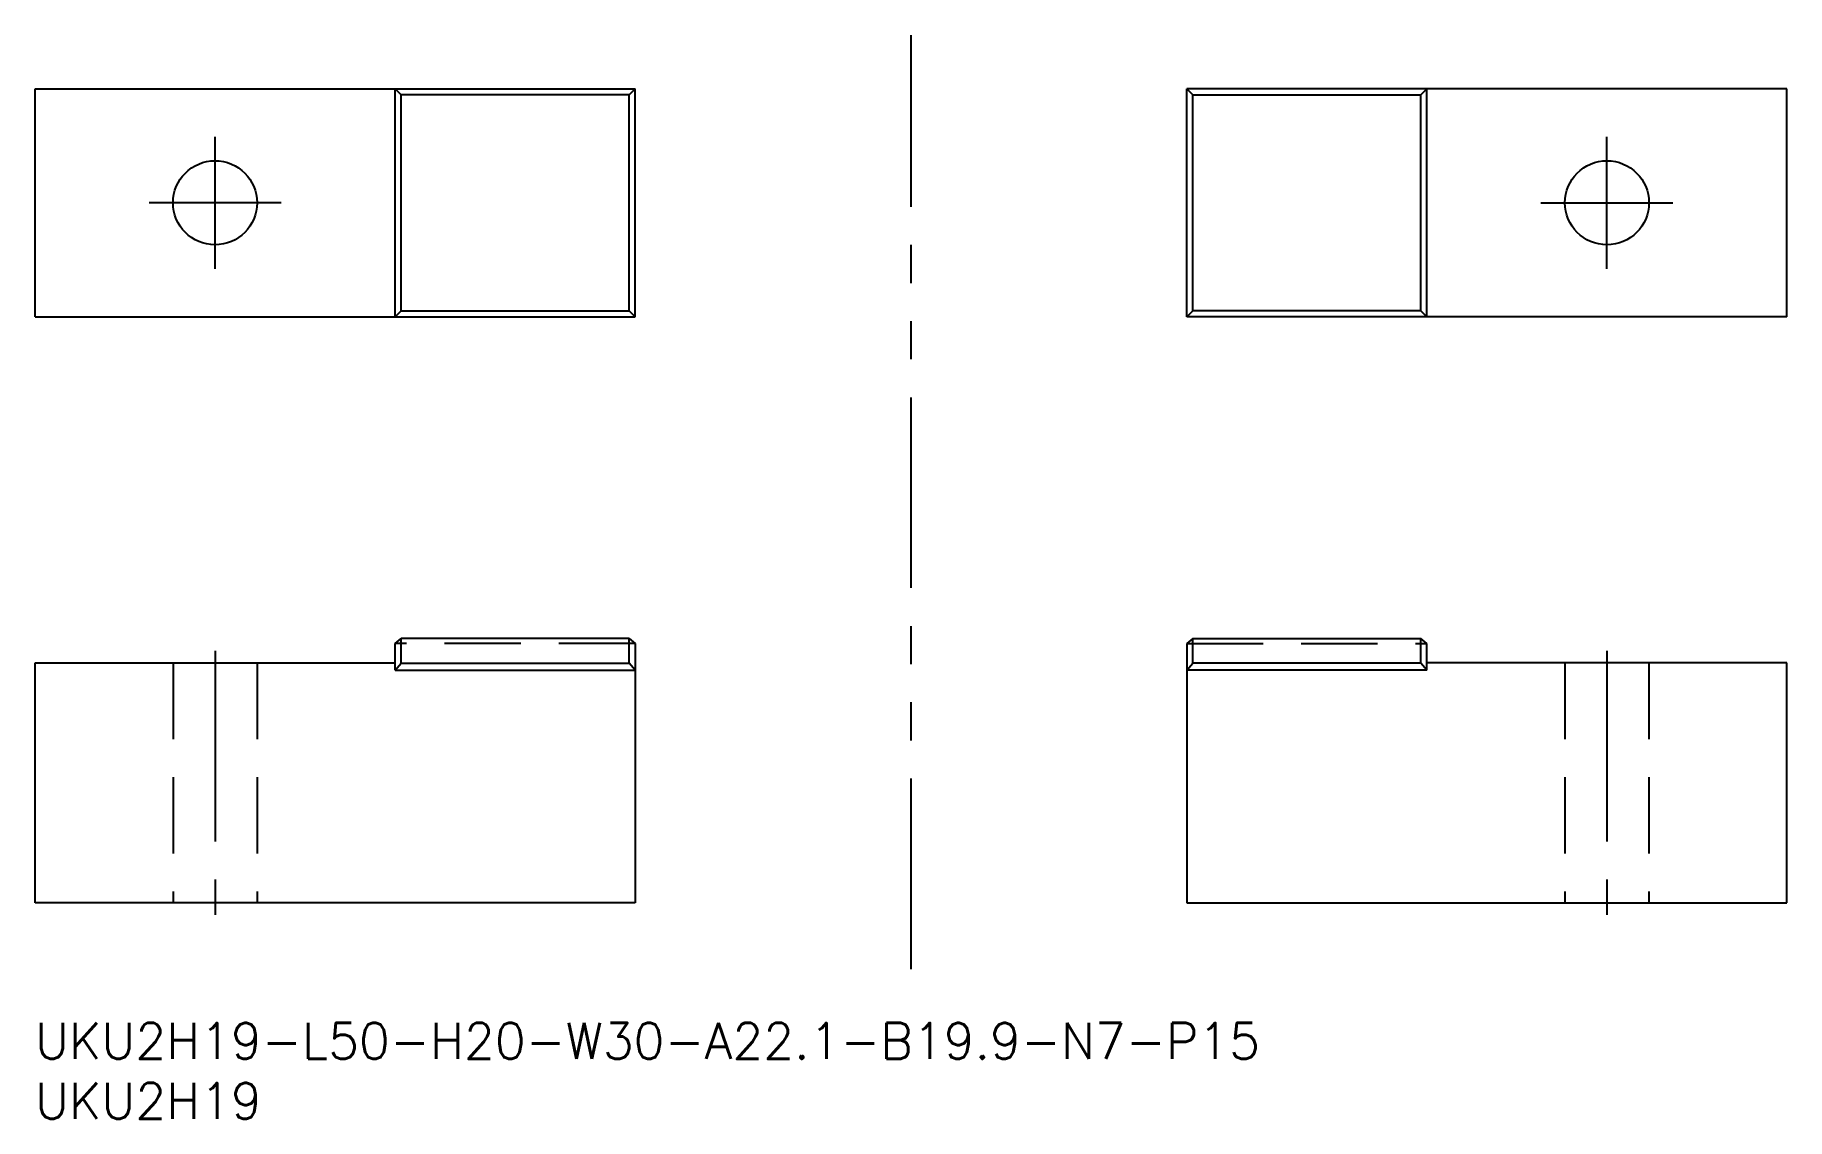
# Model space of a CAD drawing. Extents: x 0 to 146, y -8 to 82.
import ezdxf

# ---------------------------------------------------------------- set-up
doc = ezdxf.new("R2010")
doc.units = 0
doc.header["$LTSCALE"] = 0.5
for name, pattern in [('CENTER', [50.8, 31.75, -6.35, 6.35, -6.35]), ('DASHED', [19.05, 12.7, -6.35]), ('PHANTOM', [63.5, 31.75, -6.35, 6.35, -6.35, 6.35, -6.35])]:
    doc.linetypes.add(name, pattern=pattern)
for name, color, linetype in [('MSM_CENTER', 1, 'CENTER'), ('MSM_CONTINUOUS', 7, 'CONTINUOUS'), ('MSM_DASHED', 4, 'DASHED'), ('MSM_IMAGINARY', 6, 'PHANTOM'), ('MSM_PART_NUMBER', 7, 'CONTINUOUS')]:
    doc.layers.add(name, color=color, linetype=linetype)
doc.styles.get("Standard").update_dxf_attribs({"font": 'txt.shx', "height": 3, "bigfont": 'bigfont.shx'})

msp = doc.modelspace()

# ---------------------------------------------------------------- linework, layer by layer
at = {"layer": 'MSM_CENTER'}
for p, q in [((15, 62.83), (15, 73.83)), ((131, 62.83), (131, 73.83)), ((20.5, 68.33), (9.5, 68.33)), ((125.5, 68.33), (136.5, 68.33)), ((15, 31), (15, 9)), ((131, 31), (131, 9))]:
    msp.add_line(p, q, dxfattribs=at)
at = {"layer": 'MSM_CONTINUOUS'}
for p, q in [((0, 58.83), (0, 77.83)), ((0, 77.83), (50, 77.83)), ((30, 58.83), (30, 77.83)), ((30, 58.83), (30, 77.83)), ((30, 77.83), (30.5, 77.33)), ((30, 58.83), (30, 77.83)), ((49.5, 77.33), (50, 77.83)), ((50, 58.83), (50, 77.83)), ((146, 77.83), (96, 77.83)), ((96.5, 77.33), (96, 77.83)), ((96, 58.83), (96, 77.83)), ((116, 77.83), (115.5, 77.33)), ((116, 58.83), (116, 77.83)), ((116, 58.83), (116, 77.83)), ((116, 58.83), (116, 77.83)), ((146, 58.83), (146, 77.83)), ((30.5, 59.33), (30.5, 77.33)), ((49.5, 77.33), (30.5, 77.33)), ((49.5, 59.33), (49.5, 77.33)), ((96.5, 77.33), (115.5, 77.33)), ((96.5, 59.33), (96.5, 77.33)), ((115.5, 59.33), (115.5, 77.33)), ((0, 58.83), (50, 58.83)), ((30, 58.83), (30.5, 59.33)), ((30.5, 59.33), (49.5, 59.33)), ((50, 58.83), (49.5, 59.33)), ((96, 58.83), (96.5, 59.33)), ((146, 58.83), (96, 58.83)), ((115.5, 59.33), (96.5, 59.33)), ((116, 58.83), (115.5, 59.33)), ((30, 31.6), (30.5, 32.04)), ((30, 29.4), (30, 31.6)), ((30, 31.6), (30, 31.6)), ((49.5, 32.04), (30.5, 32.04)), ((30.5, 29.96), (30.5, 32.04)), ((49.5, 29.96), (49.5, 32.04)), ((49.5, 32.04), (50, 31.6)), ((50, 31.6), (50, 10)), ((50, 31.6), (50, 31.6)), ((96.5, 32.04), (96, 31.6)), ((96, 31.6), (96, 10)), ((96, 31.6), (96, 31.6)), ((96.5, 32.04), (115.5, 32.04)), ((96.5, 29.96), (96.5, 32.04)), ((116, 31.6), (115.5, 32.04)), ((115.5, 29.96), (115.5, 32.04)), ((116, 29.4), (116, 31.6)), ((116, 31.6), (116, 31.6)), ((0, 10), (0, 30)), ((0, 30), (30, 30)), ((30, 29.4), (30.5, 29.96)), ((30, 29.4), (50, 29.4)), ((30, 29.4), (30, 29.4)), ((30.5, 29.96), (49.5, 29.96)), ((50, 29.4), (49.5, 29.96)), ((50, 29.4), (50, 29.4)), ((96, 29.4), (96.5, 29.96)), ((116, 29.4), (96, 29.4)), ((96, 29.4), (96, 29.4)), ((115.5, 29.96), (96.5, 29.96)), ((116, 29.4), (115.5, 29.96)), ((146, 30), (116, 30)), ((116, 29.4), (116, 29.4)), ((146, 10), (146, 30)), ((50, 10), (0, 10)), ((96, 10), (146, 10))]:
    msp.add_line(p, q, dxfattribs=at)
for centre in [(15, 68.33), (131, 68.33)]:
    msp.add_circle(centre, 3.5, dxfattribs=at)
at = {"layer": 'MSM_DASHED'}
for p, q in [((50, 31.6), (30, 31.6)), ((96, 31.6), (116, 31.6)), ((11.5, 30), (11.5, 10)), ((18.5, 30), (18.5, 10)), ((127.5, 30), (127.5, 10)), ((134.5, 30), (134.5, 10))]:
    msp.add_line(p, q, dxfattribs=at)
at = {"layer": 'MSM_IMAGINARY'}
msp.add_line((73, 4.49), (73, 82.3), dxfattribs=at)

# ---------------------------------------------------------------- texts
at = {"layer": 'MSM_PART_NUMBER'}
for s, p in [('UKU2H19-L50-H20-W30-A22.1-B19.9-N7-P15', (0, -3)), ('UKU2H19', (0, -8))]:
    msp.add_text(s, height=3, dxfattribs=at).set_placement(p)

doc.saveas('drawing.dxf')
